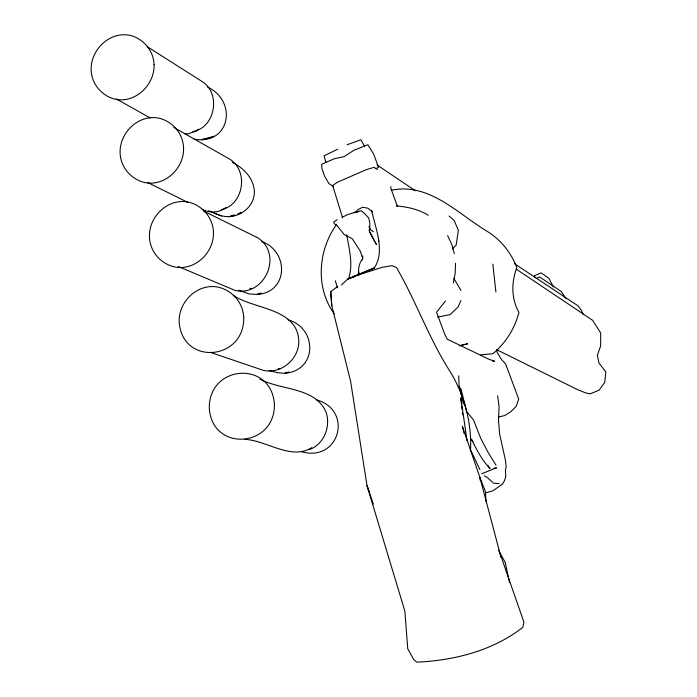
<?xml version="1.0" encoding="UTF-8"?>
<svg xmlns="http://www.w3.org/2000/svg" width="697" height="697" viewBox="0 0 697 697"><rect width="100%" height="100%" fill="white"/><g stroke="black" fill="none" stroke-linecap="round" stroke-linejoin="round"><path stroke-width="1.05" d="M390.843 186.517L390.825 188.26L397.482 206.469L396.628 205.929C407.693 206.939 418.766 209.309 428.272 215.286M470.475 450.976C472.061 422.53 464.019 393.23 448.694 369.314C428.324 336.912 415.734 300.573 396.488 267.587L392.054 265.67L382.209 267.317L352.333 276.866M455.524 263.318L455.193 273.137L453.372 282.843M362.37 259.894L362.823 255.904M348.369 279.209C353.536 264.938 349.206 249.221 346.705 234.776M460.83 300.625L457.964 307.185L449.992 314.617L437.664 317.152M357.43 275.071L359.051 272.17M336.32 224.835C317.998 250.511 315.279 287.756 334.264 313.868M355.766 212.655L357.456 209.893L362.562 207.27L367.859 208.159L372.346 211.905M445.453 300.973L436.566 312.195L444.712 334.22L447.282 339.204L488.902 359.243L494.643 361.212L492.701 361.325M452.353 248.934L456.169 245.065L458.338 230.263L454.174 220.54L449.086 216.009M341.425 284.986L347.585 279.201L356.298 275.385M198.375 129.224L196.023 131.193L187.781 133.885L184.635 133.685M226.203 207.375C219.729 212.864 209.631 213.317 202.252 209.327M244.717 439.38C266.271 440.121 291.128 460.795 311.751 447.64M464.097 433.473L462.32 426.207L479.824 477.253L499.967 553.313L523.944 622.229L522.706 627.431C492.727 650.745 454.235 660.512 416.78 662.15L413.696 659.519L407.754 648.733L404.835 611.025L367.058 485.809L350.565 381.111L331.816 305.817L330.7 291.712L337.784 286.336M337.209 219.668L333.758 222.038L334.394 223.842L336.869 225.366L344.213 234.593L352.394 238.827L360.349 251.286L362.78 258.665C358.772 263.222 358.04 269.39 358.824 275.219M353.684 277.136L355.426 275.968M178.232 266.507L235.063 290.405C264.52 297.149 283.522 254.814 257.96 237.904L203.568 211.069M210.163 352.29L263.414 370.386C281.492 374.489 299.823 358.502 298.76 340.031C296.53 307.83 253.673 309.372 233.364 295.406M309.329 449.626C324.07 444.364 330.97 426.459 326.039 412.084C315.105 386.809 280.76 390.459 259.85 379.098M337.81 149.21L324.088 155.745L325.917 162.601M342.149 217.229L348.23 214.38L361.037 210.625L364.008 212.951L368.783 218.056L369.854 223.563L369.471 231.491L376.267 244.333L369.471 231.491L369.114 229.618M286.911 372.468L284.916 373.331L277.101 372.634L269.138 370.525M375.517 168.718L378.506 167.437L373.731 154.229L367.868 144.723L353.815 150.325L344.37 156.503L334.316 158.768L321.674 164.239L321.962 168.657L324.671 176.35L328.932 183.581L333.663 186.665M356.071 275.681L374.237 268.04L347.585 279.201L374.306 267.927C385.493 251.208 375.317 227.867 371.588 210.25M536.751 278.251L539.713 277.014L561.216 291.459L566.121 298.804M481.749 473.751L496.56 467.757L493.781 468.384M234.95 215.199C226.116 219.024 216.732 214.449 208.734 210.686M237.686 214.11L241.319 212.663L239.289 213.326M288.697 371.858L284.916 373.331C317.701 370.377 317.344 327.921 287.939 319.792M260.878 292.984L256.853 294.5L249.108 293.881L238.888 290.327M347.15 144.715L360.88 139.792L364.4 145.917M234.209 214.972L229.13 216.619C242.608 215.896 254.971 205.066 254.344 191.004C253.447 177.84 243.453 167.899 232.145 162.296M485.713 492.857L492.91 490.775L502.476 484.127L504.401 480.834L505.769 476.556L505.491 470.231L506.135 466.563L505.482 460.429L499.636 434.126L498.494 420.335L499.069 406.63L497.614 395.8M260.748 293.42L256.853 294.5C288.994 292.452 288.994 250.72 261.392 241.415M459.262 345.878L467.609 343.804L461.466 345.172M498.407 417.041L504.663 415.578L510.762 411.805L516.207 406.316L518.69 399.041L505.613 363.965L501.431 359.408L497.431 352.9L496.473 349.99M353.91 212.463L358.807 211.688M391.453 190.194C429.23 182.44 457.694 213.604 487.22 231.378C500.873 239.794 511.302 252.784 516.852 267.805C511.241 282.346 511.206 298.682 518.951 312.465C514.752 328.548 505.647 343.177 492.796 353.762L480.852 354.825M192.895 131.533C215.216 127.812 221.385 93.302 201.999 81.462L147.302 46.699M221.724 209.544C243.602 204.744 248.925 171.053 229.81 159.204L173.858 127.473M249.848 288.636L251.983 288.453M278.33 368.704L280.473 368.539M499.139 483.596L493.206 483.178M194.123 139.182C230.036 145.368 237.86 101.318 207.671 87.142M301.27 451.621C339.465 462.913 353.727 409.958 316.299 399.782M214.458 213.055L221.454 216.07M496.734 349.737L577.517 389.588L585.837 392.969L590.246 393.805L599.054 390.215L604.735 382.339L605.85 371.971L598.976 363.076L597.355 355.304L600.648 345.93L600.701 333L592.65 320.332L516.128 269.042M147.328 182.353L187.798 202.365M116.26 98.869L150.134 117.941M484.319 475.79L486.985 477.314L492.64 482.315M377.399 169.484L374.123 167.376L366.587 169.537L337.853 182.056L332.652 185.393L342.628 217.978M514.438 263.658L578.135 305.896L581.324 310.296L583.328 314.661M377.025 164.936L415.29 190.708M373.374 231.77L370.752 229.853L368.87 226.682M459.166 386.896L461.109 389.283L466.493 411.396L473.533 419.925L480.764 438.413L488.118 452.431L496.003 465.178M471.852 439.833L473.054 441.549M487.839 465.282L490.061 468.593C481.862 460.107 476.487 449.434 471.259 438.979M453.895 278.443L460.978 290.405M498.46 550.203L505.151 562.287L509.463 582.361M479.911 469.621L470.196 449.112M447.648 235.647L451.7 244.342L454.348 253.638M553.331 286.972L548.87 278.251L541.151 272.893L534.355 275.742L535.104 277.72M368.974 490.888L367.058 485.809L373.365 504.097M335.327 280.76L337.479 287.878M499.967 553.313L501.073 557.513M463.435 403.938L459.088 385.668L458.713 375.788M480.294 480.451L479.824 477.253L485.443 491.638L486.001 501.396M467.034 440.417L460.787 397.848L461.484 404.164M378.427 238.252L378.785 241.197M492.823 264.154L495.916 292.017M461.71 406.273L462.059 409.435M462.407 412.598L462.642 414.698M330.7 291.712L331.816 305.817M274.409 404.129C275.298 447.509 212.28 452.641 209.292 408.259C208.534 364.897 271.211 359.879 274.409 404.129M243.723 317.553C244.603 360.445 182.3 366.108 179.173 322.023C178.266 301.322 198.357 282.294 219.137 287.373C232.903 290.954 243.209 303.221 243.723 317.553M183.564 147.799C184.383 168.204 164.736 187.127 144.157 182.414C130.705 178.99 120.494 166.914 120.102 152.913C119.353 132.569 138.851 113.724 159.386 118.263C172.847 121.679 183.111 133.815 183.564 147.799M213.448 232.118C214.345 252.706 194.402 271.717 173.701 266.733C160.083 263.213 149.864 251.103 149.446 236.91C148.618 216.392 168.413 197.451 189.07 202.261C202.679 205.737 212.96 217.978 213.448 232.118M154.072 64.568C154.812 84.807 135.453 103.635 115.005 99.192C101.692 95.82 91.516 83.849 91.15 69.996C90.471 49.827 109.682 31.077 130.095 35.355C143.399 38.718 153.636 50.742 154.072 64.568M214.049 136.29L209.954 137.945L201.729 139.67L214.049 136.29"/></g></svg>
